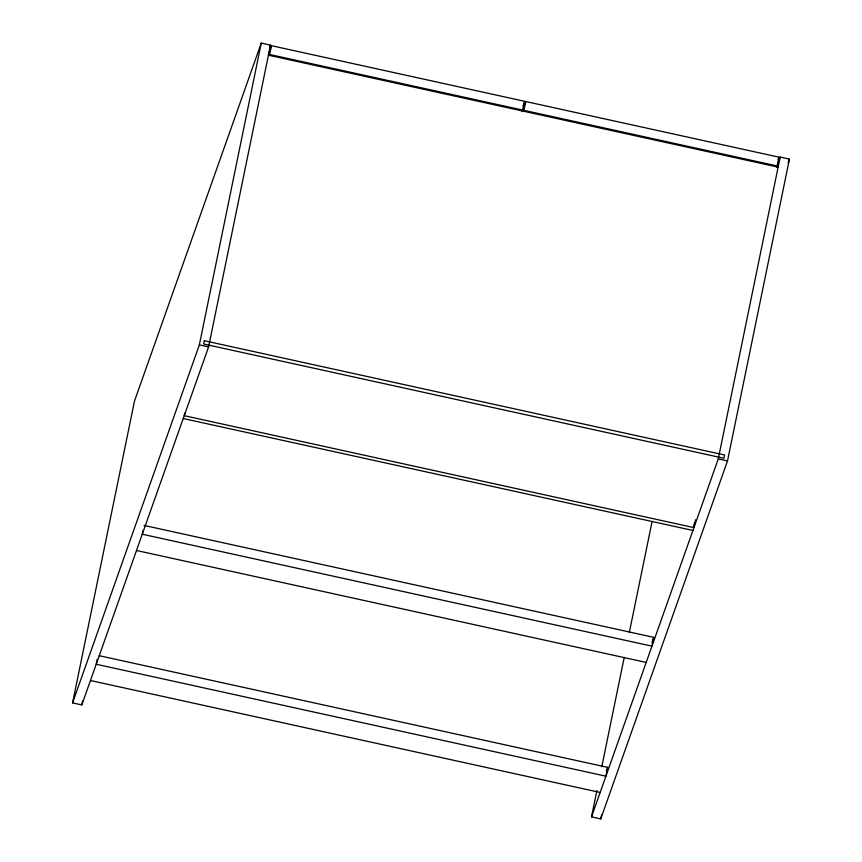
<?xml version="1.0" encoding="UTF-8"?>
<svg xmlns="http://www.w3.org/2000/svg" width="862" height="862" viewBox="0 0 862 862"><rect width="100%" height="100%" fill="white"/><g stroke="black" fill="none" stroke-linecap="round" stroke-linejoin="round"><path stroke-width="1.29" d="M72.57 702.896L134.483 401.099L261.251 43.1L270.496 45.126L208.593 346.923L81.815 704.922L72.57 702.896L199.348 344.886L261.251 43.1M81.815 704.922L82.633 700.968M97.255 659.214L96.221 664.246L605.911 776.188L607.71 767.385L99.345 655.723M143.038 530.453L142.262 534.224L651.952 646.166L653.762 637.363L144.073 525.421M184.78 413.049L184.242 415.678L693.932 527.619L695.548 519.732M271.433 45.686L269.634 54.489L522.889 110.11L524.699 101.317L271.433 45.686L268.308 54.521M525.755 101.544L523.945 110.347L777.201 165.967L779.011 157.175L525.755 101.544L522.178 111.64M776.587 167.228L780.185 157.078L789.43 159.104L727.517 460.901L600.749 818.9L591.504 816.874L596.913 790.508M601.773 766.792L624.217 657.404M629.346 632.374L652.06 521.672M600.749 818.9L601.557 814.946M693.738 526.52L694.546 522.587M591.504 816.874L718.283 458.864L780.185 157.078M269.601 47.669L270.496 45.126M522.911 106.36L524.699 101.317M778.117 159.696L779.011 157.175M788.073 162.918L789.43 159.104M606.385 771.145L607.71 767.385M651.984 642.373L653.762 637.363M268.438 55.19L778.117 167.131M199.348 344.886L208.593 346.923M718.283 458.864L727.517 460.901M183.24 418.523L692.919 530.464M136.508 550.495L646.188 662.436M90.456 680.517L600.146 792.458M204.348 340.727L203.669 344.003L723.918 458.272L724.597 454.996L204.348 340.727"/></g></svg>
